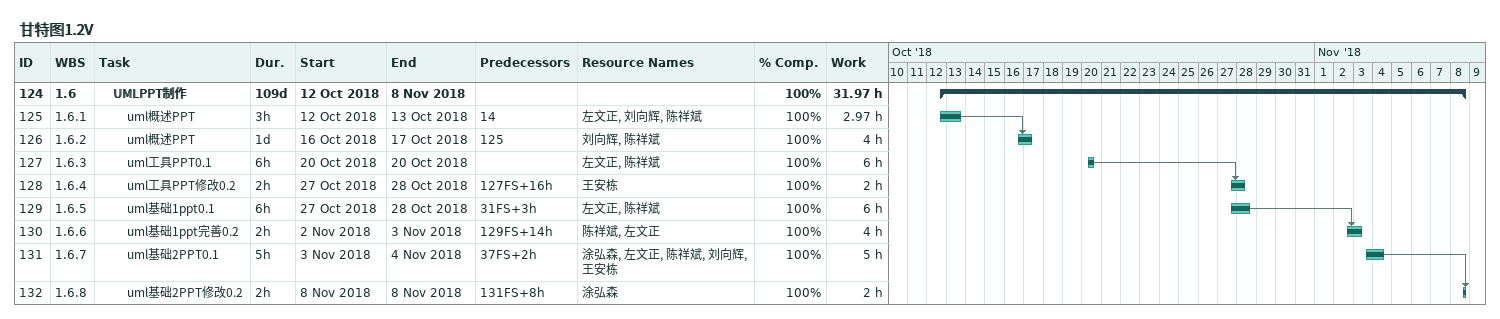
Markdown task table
甘特图1.2V

| ID | WBS | Task | Duration | Start | Finish | Predecessors | Resources | % complete | Work (h) |
|---|---|---|---|---|---|---|---|---|---|
| 124 | 1.6 | **UMLPPT制作** | 109d | 2018-10-12 | 2018-11-08 |  |  | 100 | 31.97 |
| 125 | 1.6.1 | uml概述PPT | 3h | 2018-10-12 | 2018-10-13 | 14 | 左文正, 刘向辉, 陈祥斌 | 100 | 2.97 |
| 126 | 1.6.2 | uml概述PPT | 1d | 2018-10-16 | 2018-10-17 | 125 | 刘向辉, 陈祥斌 | 100 | 4 |
| 127 | 1.6.3 | uml工具PPT0.1 | 6h | 2018-10-20 | 2018-10-20 |  | 左文正, 陈祥斌 | 100 | 6 |
| 128 | 1.6.4 | uml工具PPT修改0.2 | 2h | 2018-10-27 | 2018-10-28 | 127FS+16h | 王安栋 | 100 | 2 |
| 129 | 1.6.5 | uml基础1ppt0.1 | 6h | 2018-10-27 | 2018-10-28 | 31FS+3h | 左文正, 陈祥斌 | 100 | 6 |
| 130 | 1.6.6 | uml基础1ppt完善0.2 | 2h | 2018-11-02 | 2018-11-03 | 129FS+14h | 陈祥斌, 左文正 | 100 | 4 |
| 131 | 1.6.7 | uml基础2PPT0.1 | 5h | 2018-11-03 | 2018-11-04 | 37FS+2h | 涂弘森, 左文正, 陈祥斌, 刘向辉, 王安栋 | 100 | 5 |
| 132 | 1.6.8 | uml基础2PPT修改0.2 | 2h | 2018-11-08 | 2018-11-08 | 131FS+8h | 涂弘森 | 100 | 2 |
